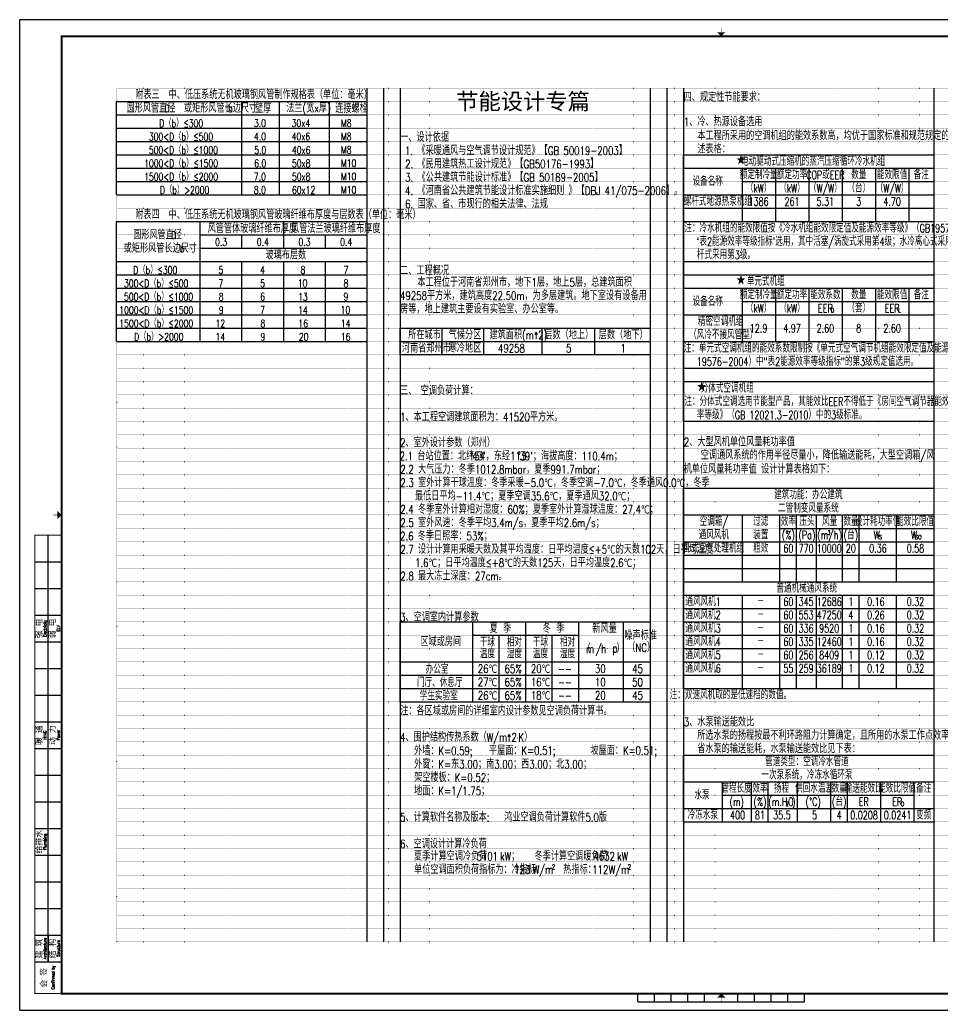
# Model space of a CAD drawing. Extents: x -345393 to -54719, y 203828 to 476815.
# Drawn here: x -177193 to -121893, y 342976 to 402376 of the extents above; entities that cross this region are included whole.
import ezdxf
from ezdxf.enums import TextEntityAlignment as Align

# ---------------------------------------------------------------- set-up
doc = ezdxf.new("R2010")
doc.units = 0
doc.header["$LTSCALE"] = 1000
doc.header["$MEASUREMENT"] = 0
doc.linetypes.add('ACAD_ISO07W100', pattern=[3, 0, -3])
doc.linetypes.add('DASHED', pattern=[0.75, 0.5, -0.25])
doc.layers.get('0').update_dxf_attribs({"color": 252, "linetype": 'CONTINUOUS'})
doc.layers.get('Defpoints').update_dxf_attribs({"color": 252, "linetype": 'CONTINUOUS'})
doc.layers.add('图框', color=252, linetype='CONTINUOUS')
doc.layers.add('暖通-风-说明', color=3, linetype='CONTINUOUS')
doc.styles.add('HT', font='simhei.ttf')
doc.styles.add('HZTXT', font='tj-romans1.shx', dxfattribs={"width": 0.75, "bigfont": 'tj-hztxt1.shx'})
doc.styles.add('K-SM', font='tj-romans1.shx', dxfattribs={"width": 0.75, "bigfont": 'tj-hztxt1.shx'})
doc.styles.add('K-SM1', font='romans.shx', dxfattribs={"width": 0.75, "bigfont": 'tjhztxt.shx'})
doc.styles.add('M-TEXT1', font='tj-romans1.shx', dxfattribs={"width": 0.75, "bigfont": 'tj-hztxt1.shx'})
doc.styles.add('TKZ2_tjkts.shx', font='tjromant.shx', dxfattribs={"bigfont": 'tjkts.shx'})

# ---------------------------------------------------------------- blocks, each defined once
blk = doc.blocks.new('TJAD_TK_A1')
for p, q in [((517.38, 385.45), (517.38, 641.45)), ((509.38, 625.45), (525.38, 625.45)), ((509.38, 609.45), (525.38, 609.45)), ((509.38, 593.45), (525.38, 593.45)), ((509.38, 577.45), (525.38, 577.45)), ((509.38, 561.45), (525.38, 561.45)), ((509.38, 545.45), (525.38, 545.45)), ((509.38, 529.45), (525.38, 529.45)), ((509.38, 513.45), (525.38, 513.45)), ((509.38, 497.45), (525.38, 497.45)), ((509.38, 481.45), (525.38, 481.45)), ((509.38, 465.45), (525.38, 465.45)), ((509.38, 449.45), (525.38, 449.45)), ((509.38, 433.45), (525.38, 433.45)), ((509.38, 417.45), (525.38, 417.45)), ((509.38, 401.45), (525.38, 401.45)), ((517.38, 401.45), (517.38, 385.45)), ((509.38, 385.45), (525.38, 385.45))]:
    blk.add_line(p, q)
at = {"layer": '图框'}
for p, q in [((1341.38, 950.45), (500.38, 950.45)), ((500.38, 356.45), (500.38, 950.45)), ((870.88, 361.45), (870.88, 366.45)), ((880.88, 361.45), (880.88, 366.45)), ((890.88, 361.45), (890.88, 366.45)), ((900.88, 361.45), (900.88, 366.45)), ((910.88, 361.45), (910.88, 366.45)), ((930.88, 361.45), (930.88, 366.45)), ((940.88, 361.45), (940.88, 366.45)), ((950.88, 361.45), (950.88, 366.45)), ((960.88, 361.45), (960.88, 366.45)), ((970.88, 361.45), (970.88, 366.45)), ((500.38, 356.45), (1341.38, 356.45)), ((870.88, 361.45), (970.88, 361.45))]:
    blk.add_line(p, q, dxfattribs=at)
for points, const_width in [([(920.88, 942.95), (920.88, 945.45)], 0.3), ([(522.88, 653.45), (520.38, 653.45)], 0.3), ([(525.38, 366.45), (509.38, 366.45), (509.38, 641.45), (525.38, 641.45)], 0.6), ([(920.88, 363.95), (920.88, 361.45)], 0.3)]:
    blk.add_lwpolyline(points, dxfattribs=dict(at, const_width=const_width))
at = {"layer": '图框', "const_width": 1.2}
blk.add_lwpolyline([(1331.38, 940.45), (525.38, 940.45), (525.38, 366.45), (1331.38, 366.45)], close=True, dxfattribs=at)
at = {"layer": '图框'}
for points in [[(918.38, 942.95), (923.38, 942.95), (920.88, 940.45)], [(522.88, 650.95), (522.88, 655.95), (525.38, 653.45)], [(918.38, 363.95), (923.38, 363.95), (920.88, 366.45)]]:
    blk.add_solid(points, dxfattribs=at)
at = {"style": 'TKZ2_tjkts.shx'}
for s, p in [('强 电', (512.17, 585.45)), ('弱 电', (520.17, 585.45)), ('暖 通', (512.17, 521.45)), ('动 力', (520.17, 521.45)), ('给排水', (512.17, 457.45)), ('建 筑', (512.17, 393.45)), ('结 构', (520.17, 393.45)), ('会 签', (515, 375.95))]:
    blk.add_text(s, height=3.6, rotation=90, dxfattribs=at).set_placement(p, align=Align.MIDDLE_CENTER)
at = {"style": 'TKZ2_tjkts.shx', "width": 0.8}
for s, p in [('Electricity', (515.4, 585.45)), ('ELV', (523.4, 585.45)), ('HVAC', (515.4, 521.45)), ('Power', (523.4, 521.45)), ('Plumbing', (515.4, 457.45)), ('Architecture', (515.4, 393.45)), ('Structure', (523.4, 393.45)), ('Confirmed by', (520.33, 376.06))]:
    blk.add_text(s, height=1.8, rotation=90, dxfattribs=at).set_placement(p, align=Align.MIDDLE_CENTER)

msp = doc.modelspace()

# ---------------------------------------------------------------- linework, layer by layer
at = {"layer": 'Defpoints', "linetype": 'ACAD_ISO07W100', "ltscale": 0.01}
for p, q in [((-171392.68484, 398276.49767), (-105392.68484, 398276.49767)), ((-171392.68484, 398276.49767), (-171392.68484, 347076.49767)), ((-171392.68484, 398276.49767), (-171392.68484, 347076.49767)), ((-171392.68484, 397476.49767), (-105392.68484, 397476.49767)), ((-171392.68484, 396676.49767), (-105392.68484, 396676.49767)), ((-171392.68484, 395876.49767), (-105392.68484, 395876.49767)), ((-171392.68484, 395076.49767), (-105392.68484, 395076.49767)), ((-171392.68484, 394276.49767), (-105392.68484, 394276.49767)), ((-171392.68484, 393476.49767), (-105392.68484, 393476.49767)), ((-171392.68484, 392676.49767), (-105392.68484, 392676.49767)), ((-171392.68484, 391876.49767), (-105392.68484, 391876.49767)), ((-171392.68484, 391076.49767), (-105392.68484, 391076.49767)), ((-171392.68484, 390276.49767), (-105392.68484, 390276.49767)), ((-171392.68484, 389476.49767), (-105392.68484, 389476.49767)), ((-171392.68484, 388676.49767), (-105392.68484, 388676.49767)), ((-171392.68484, 387876.49767), (-105392.68484, 387876.49767)), ((-171392.68484, 387076.49767), (-105392.68484, 387076.49767)), ((-171392.68484, 386276.49767), (-105392.68484, 386276.49767)), ((-171392.68484, 385476.49767), (-105392.68484, 385476.49767)), ((-171392.68484, 384676.49767), (-105392.68484, 384676.49767)), ((-171392.68484, 383876.49767), (-105392.68484, 383876.49767)), ((-171392.68484, 383076.49767), (-105392.68484, 383076.49767)), ((-171392.68484, 382276.49767), (-105392.68484, 382276.49767)), ((-171392.68484, 381476.49767), (-105392.68484, 381476.49767)), ((-171392.68484, 380676.49767), (-105392.68484, 380676.49767)), ((-171392.68484, 379876.49767), (-105392.68484, 379876.49767)), ((-171392.68484, 379076.49767), (-105392.68484, 379076.49767)), ((-171392.68484, 378276.49767), (-105392.68484, 378276.49767)), ((-171392.68484, 377476.49767), (-105392.68484, 377476.49767)), ((-171392.68484, 376676.49767), (-105392.68484, 376676.49767)), ((-171392.68484, 375876.49767), (-105392.68484, 375876.49767)), ((-171392.68484, 375076.49767), (-105392.68484, 375076.49767)), ((-171392.68484, 374276.49767), (-105392.68484, 374276.49767)), ((-171392.68484, 373476.49767), (-105392.68484, 373476.49767)), ((-171392.68484, 372676.49767), (-105392.68484, 372676.49767)), ((-171392.68484, 371876.49767), (-105392.68484, 371876.49767)), ((-171392.68484, 371076.49767), (-105392.68484, 371076.49767)), ((-171392.68484, 370276.49767), (-105392.68484, 370276.49767)), ((-171392.68484, 369476.49767), (-105392.68484, 369476.49767)), ((-171392.68484, 368676.49767), (-105392.68484, 368676.49767)), ((-171392.68484, 367876.49767), (-105392.68484, 367876.49767)), ((-171392.68484, 367076.49767), (-105392.68484, 367076.49767)), ((-171392.68484, 366276.49767), (-105392.68484, 366276.49767)), ((-171392.68484, 365476.49767), (-105392.68484, 365476.49767)), ((-171392.68484, 364676.49767), (-105392.68484, 364676.49767)), ((-171392.68484, 363876.49767), (-105392.68484, 363876.49767)), ((-171392.68484, 363076.49767), (-105392.68484, 363076.49767)), ((-171392.68484, 362276.49767), (-105392.68484, 362276.49767)), ((-171392.68484, 361476.49767), (-105392.68484, 361476.49767)), ((-171392.68484, 360676.49767), (-105392.68484, 360676.49767)), ((-171392.68484, 359876.49767), (-105392.68484, 359876.49767)), ((-171392.68484, 359076.49767), (-105392.68484, 359076.49767)), ((-171392.68484, 358276.49767), (-105392.68484, 358276.49767)), ((-171392.68484, 357476.49767), (-105392.68484, 357476.49767)), ((-171392.68484, 356676.49767), (-105392.68484, 356676.49767)), ((-171392.68484, 355876.49767), (-105392.68484, 355876.49767)), ((-171392.68484, 355076.49767), (-105392.68484, 355076.49767)), ((-171392.68484, 354276.49767), (-105392.68484, 354276.49767)), ((-171392.68484, 353476.49767), (-105392.68484, 353476.49767)), ((-171392.68484, 352676.49767), (-105392.68484, 352676.49767)), ((-171392.68484, 351876.49767), (-105392.68484, 351876.49767)), ((-171392.68484, 351076.49767), (-105392.68484, 351076.49767)), ((-171392.68484, 350276.49767), (-105392.68484, 350276.49767)), ((-171392.68484, 349476.49767), (-105392.68484, 349476.49767)), ((-171392.68484, 348676.49767), (-105392.68484, 348676.49767)), ((-171392.68484, 347876.49767), (-105392.68484, 347876.49767)), ((-171392.68484, 347076.49767), (-105392.68484, 347076.49767))]:
    msp.add_line(p, q, dxfattribs=at)
at = {"layer": 'Defpoints', "ltscale": 0.01}
for p, q in [((-156392.68484, 398276.49767), (-156392.68484, 347076.49767)), ((-156392.68484, 398276.49767), (-156392.68484, 347076.49767)), ((-154392.68484, 398276.49767), (-154392.68484, 347076.49767)), ((-139392.68484, 398276.49767), (-139392.68484, 347076.49767)), ((-137392.68484, 398276.49767), (-137392.68484, 347076.49767)), ((-122392.68484, 398276.49767), (-122392.68484, 347076.49767))]:
    msp.add_line(p, q, dxfattribs=at)
at = {"layer": 'Defpoints', "color": 1, "linetype": 'DASHED', "ltscale": 0.01}
for p, q in [((-155392.68484, 398276.49767), (-155392.68484, 347076.49767)), ((-138392.68484, 398276.49767), (-138392.68484, 347076.49767))]:
    msp.add_line(p, q, dxfattribs=at)
at = {"layer": '暖通-风-说明'}
for p, q in [((-171392.68484, 397476.49767), (-156392.68484, 397476.49767)), ((-171392.68484, 391876.49767), (-171392.68484, 397476.49767)), ((-163892.68484, 397476.49767), (-163892.68484, 391876.49767)), ((-161642.68484, 397476.49767), (-161642.68484, 391876.49767)), ((-158642.68484, 397476.49767), (-158642.68484, 391876.49767)), ((-156392.68484, 397476.49767), (-156392.68484, 391876.49767)), ((-171392.68484, 396676.49767), (-156392.68484, 396676.49767)), ((-171392.68484, 395876.49767), (-156392.68484, 395876.49767)), ((-171392.68484, 395076.49767), (-156392.68484, 395076.49767)), ((-171392.68484, 394276.49767), (-156392.68484, 394276.49767)), ((-137392.68484, 394276.49767), (-122392.68484, 394276.49767)), ((-171392.68484, 393476.49767), (-156392.68484, 393476.49767)), ((-137392.68484, 393476.49767), (-122392.68484, 393476.49767)), ((-133892.68484, 393476.49767), (-133892.68484, 390276.49767)), ((-131892.68484, 393476.49767), (-131892.68484, 390276.49767)), ((-129892.68484, 393476.49767), (-129892.68484, 390276.49767)), ((-127892.68484, 393476.49767), (-127892.68484, 390276.49767)), ((-125892.68484, 393476.49767), (-125892.68484, 390276.49767)), ((-123892.68484, 393476.49767), (-123892.68484, 390276.49767)), ((-171392.68484, 392676.49767), (-156392.68484, 392676.49767)), ((-133892.68484, 392676.49767), (-122392.68484, 392676.49767)), ((-171392.68484, 391876.49767), (-156392.68484, 391876.49767)), ((-137392.68484, 391876.49767), (-122392.68484, 391876.49767)), ((-137392.68484, 391076.49767), (-122392.68484, 391076.49767)), ((-137392.68484, 391076.49767), (-122392.68484, 391076.49767)), ((-137392.68484, 391076.49767), (-122392.68484, 391076.49767)), ((-137392.68484, 391076.49767), (-122392.68484, 391076.49767)), ((-171392.68484, 390276.49767), (-156392.68484, 390276.49767)), ((-171392.68484, 383076.49767), (-171392.68484, 390276.49767)), ((-166392.68484, 390276.49767), (-166392.68484, 383076.49767)), ((-161392.68484, 390276.49767), (-161392.68484, 388676.49767)), ((-156392.68484, 390276.49767), (-156392.68484, 383076.49767)), ((-137392.68484, 390276.49767), (-122392.68484, 390276.49767)), ((-137392.68484, 390276.49767), (-122392.68484, 390276.49767)), ((-137392.68484, 390276.49767), (-122392.68484, 390276.49767)), ((-137392.68484, 390276.49767), (-122392.68484, 390276.49767)), ((-137392.68484, 390276.49767), (-122392.68484, 390276.49767)), ((-137392.68484, 390276.49767), (-122392.68484, 390276.49767)), ((-137392.68484, 390276.49767), (-122392.68484, 390276.49767)), ((-137392.68484, 390276.49767), (-122392.68484, 390276.49767)), ((-166392.68484, 389476.49767), (-156392.68484, 389476.49767)), ((-163892.68484, 389476.49767), (-163892.68484, 388676.49767)), ((-158892.68484, 389476.49767), (-158892.68484, 388676.49767)), ((-166392.68484, 388676.49767), (-156392.68484, 388676.49767)), ((-171392.68484, 387876.49767), (-156392.68484, 387876.49767)), ((-163892.68484, 387876.49767), (-163892.68484, 383076.49767)), ((-161392.68484, 387876.49767), (-161392.68484, 383076.49767)), ((-158892.68484, 387876.49767), (-158892.68484, 383076.49767)), ((-137392.68484, 387876.49767), (-122392.68484, 387876.49767)), ((-171392.68484, 387076.49767), (-156392.68484, 387076.49767)), ((-137392.68484, 387076.49767), (-122392.68484, 387076.49767)), ((-137392.68484, 387076.49767), (-122392.68484, 387076.49767)), ((-171392.68484, 386276.49767), (-156392.68484, 386276.49767)), ((-137392.68484, 386276.49767), (-122392.68484, 386276.49767)), ((-133892.68484, 386276.49767), (-133892.68484, 383076.49767)), ((-131892.68484, 386276.49767), (-131892.68484, 383076.49767)), ((-129892.68484, 386276.49767), (-129892.68484, 383076.49767)), ((-127892.68484, 386276.49767), (-127892.68484, 383076.49767)), ((-125892.68484, 386276.49767), (-125892.68484, 383076.49767)), ((-123892.68484, 386276.49767), (-123892.68484, 383076.49767)), ((-171392.68484, 385476.49767), (-156392.68484, 385476.49767)), ((-154392.68484, 385476.49767), (-154392.68484, 384676.49767)), ((-133892.68484, 385476.49767), (-122392.68484, 385476.49767)), ((-171392.68484, 384676.49767), (-156392.68484, 384676.49767)), ((-137392.68484, 384676.49767), (-122392.68484, 384676.49767)), ((-171392.68484, 383876.49767), (-156392.68484, 383876.49767)), ((-154392.68484, 383876.49767), (-154392.68484, 383076.49767)), ((-151892.68484, 383876.49767), (-151892.68484, 383076.49767)), ((-149392.68484, 383876.49767), (-149392.68484, 383076.49767)), ((-145892.68484, 383876.49767), (-145892.68484, 383076.49767)), ((-142742.68484, 383876.49767), (-142742.68484, 383076.49767)), ((-171392.68484, 383076.49767), (-156392.68484, 383076.49767)), ((-154392.68484, 383076.49767), (-139392.68484, 383076.49767)), ((-151892.68484, 383076.49767), (-151892.68484, 382276.49767)), ((-149392.68484, 383076.49767), (-149392.68484, 382276.49767)), ((-145892.68484, 383076.49767), (-145892.68484, 382276.49767)), ((-142742.68484, 383076.49767), (-142742.68484, 382276.49767)), ((-137392.68484, 383076.49767), (-122392.68484, 383076.49767)), ((-137392.68484, 383076.49767), (-122392.68484, 383076.49767)), ((-137392.68484, 383076.49767), (-122392.68484, 383076.49767)), ((-137392.68484, 383076.49767), (-122392.68484, 383076.49767)), ((-137392.68484, 381476.49767), (-122392.68484, 381476.49767)), ((-137392.68484, 381476.49767), (-122392.68484, 381476.49767)), ((-137392.68484, 381476.49767), (-122392.68484, 381476.49767)), ((-137392.68484, 381476.49767), (-122392.68484, 381476.49767)), ((-137392.68484, 380676.49767), (-122392.68484, 380676.49767)), ((-137392.68484, 380676.49767), (-122392.68484, 380676.49767)), ((-137392.68484, 380676.49767), (-122392.68484, 380676.49767)), ((-137392.68484, 380676.49767), (-122392.68484, 380676.49767)), ((-137392.68484, 374276.49767), (-122392.68484, 374276.49767)), ((-137392.68484, 372676.49767), (-122392.68484, 372676.49767)), ((-137392.68484, 372676.49767), (-122392.68484, 372676.49767)), ((-133892.68484, 372676.49767), (-133892.68484, 368676.49767)), ((-131642.68484, 372676.49767), (-131642.68484, 368676.49767)), ((-130642.68484, 372676.49767), (-130642.68484, 368676.49767)), ((-129442.68484, 372676.49767), (-129442.68484, 368676.49767)), ((-127892.68484, 372676.49767), (-127892.68484, 368676.49767)), ((-127892.68484, 372676.49767), (-127892.68484, 368676.49767)), ((-126892.68484, 372676.49767), (-126892.68484, 368676.49767)), ((-124642.68484, 372676.49767), (-124642.68484, 368676.49767)), ((-131642.68484, 371876.49767), (-122392.68484, 371876.49767)), ((-137392.68484, 371076.49767), (-122392.68484, 371076.49767)), ((-137392.68484, 370276.49767), (-122392.68484, 370276.49767)), ((-137392.68484, 369476.49767), (-122392.68484, 369476.49767)), ((-137392.68484, 368676.49767), (-122392.68484, 368676.49767)), ((-137392.68484, 367876.49767), (-122392.68484, 367876.49767)), ((-133892.68484, 367876.49767), (-133892.68484, 362276.49767)), ((-131642.68484, 367876.49767), (-131642.68484, 362276.49767)), ((-130642.68484, 367876.49767), (-130642.68484, 362276.49767)), ((-129442.68484, 367876.49767), (-129442.68484, 362276.49767)), ((-127892.68484, 367876.49767), (-127892.68484, 362276.49767)), ((-127892.68484, 367876.49767), (-127892.68484, 362276.49767)), ((-126892.68484, 367876.49767), (-126892.68484, 362276.49767)), ((-124642.68484, 367876.49767), (-124642.68484, 362276.49767)), ((-137392.68484, 367076.49767), (-122392.68484, 367076.49767)), ((-154392.68484, 366276.49767), (-139392.68484, 366276.49767)), ((-154392.68484, 361476.49767), (-154392.68484, 366276.49767)), ((-150039.42149, 361476.49767), (-150039.42149, 366276.49767)), ((-146856.37984, 361476.49767), (-146856.37984, 366276.49767)), ((-143673.3382, 361476.49767), (-143673.3382, 366276.49767)), ((-140999.05531, 361476.49767), (-140999.05531, 366276.49767)), ((-139392.68484, 366276.49767), (-139392.68484, 361476.49767)), ((-137392.68484, 366276.49767), (-122392.68484, 366276.49767)), ((-150039.42149, 365476.49767), (-146856.37984, 365476.49767)), ((-148462.63336, 361476.49767), (-148462.63336, 365476.49767)), ((-146856.37984, 365476.49767), (-143673.3382, 365476.49767)), ((-145279.59171, 361476.49767), (-145279.59171, 365476.49767)), ((-137392.68484, 365476.49767), (-122392.68484, 365476.49767)), ((-137392.68484, 364676.49767), (-122392.68484, 364676.49767)), ((-154392.68484, 363876.49767), (-139392.68484, 363876.49767)), ((-137392.68484, 363876.49767), (-122392.68484, 363876.49767)), ((-154392.68484, 363076.49767), (-139392.68484, 363076.49767)), ((-137392.68484, 363076.49767), (-122392.68484, 363076.49767)), ((-154392.68484, 362276.49767), (-139392.68484, 362276.49767)), ((-137392.68484, 362276.49767), (-122392.68484, 362276.49767)), ((-154392.68484, 361476.49767), (-139392.68484, 361476.49767)), ((-137392.68484, 356676.49767), (-122392.68484, 356676.49767)), ((-137392.68484, 356676.49767), (-122392.68484, 356676.49767)), ((-135092.68484, 356676.49767), (-135092.68484, 354276.49767)), ((-133342.68484, 356676.49767), (-133342.68484, 354276.49767)), ((-132342.68484, 356676.49767), (-132342.68484, 354276.49767)), ((-130592.68484, 356676.49767), (-130592.68484, 354276.49767)), ((-128592.68484, 356676.49767), (-128592.68484, 354276.49767)), ((-127592.68484, 356676.49767), (-127592.68484, 354276.49767)), ((-125592.68484, 356676.49767), (-125592.68484, 354276.49767)), ((-123592.68484, 356676.49767), (-123592.68484, 354276.49767)), ((-135092.68484, 355876.49767), (-123592.68484, 355876.49767)), ((-137392.68484, 355076.49767), (-122392.68484, 355076.49767)), ((-137392.68484, 354276.49767), (-122392.68484, 354276.49767))]:
    msp.add_line(p, q, dxfattribs=at)
for points in [[(-137392.68484, 394276.49767), (-122392.68484, 394276.49767), (-122392.68484, 378276.49767), (-137392.68484, 378276.49767)], [(-154392.68484, 383876.49767), (-139392.68484, 383876.49767), (-139392.68484, 382276.49767), (-154392.68484, 382276.49767)]]:
    msp.add_lwpolyline(points, close=True, dxfattribs=at)
for points in [[(-137392.68484, 362276.49767), (-137392.68484, 374276.49767), (-122392.68484, 374276.49767), (-122392.68484, 362276.49767)], [(-137392.68484, 362276.49767), (-137392.68484, 372676.49767), (-122392.68484, 372676.49767), (-122392.68484, 362276.49767)], [(-137392.68484, 354276.49767), (-137392.68484, 358276.49767), (-122392.68484, 358276.49767), (-122392.68484, 354276.49767)], [(-137392.68484, 354276.49767), (-137392.68484, 358276.49767), (-122392.68484, 358276.49767), (-122392.68484, 354276.49767)], [(-137392.68484, 354276.49767), (-137392.68484, 356676.49767), (-122392.68484, 356676.49767), (-122392.68484, 354276.49767)]]:
    msp.add_lwpolyline(points, dxfattribs=at)

# ---------------------------------------------------------------- block references
at = {"layer": '图框', "xscale": 100, "yscale": 100, "zscale": 100}
msp.add_blockref('TJAD_TK_A1', (-227230.60052, 307331.57687), dxfattribs=at)

# ---------------------------------------------------------------- texts
at = {"layer": '暖通-风-说明', "width": 0.75}
for s, height, style, p in [('    附表三', 500, 'HZTXT', (-171392.68484, 397626.49767)), ('    中、低压系统无机玻璃钢风管制作规格表（单位：毫米）', 500, 'HZTXT', (-169392.68484, 397626.49767)), ('一、设计依据', 501.388889, 'HZTXT', (-154392.68484, 395076.49767)), ('1. 《采暖通风与空气调节设计规范》【GB 50019-2003】', 501.3888889, 'HZTXT', (-154098.88311, 394276.49767)), ('2. 《民用建筑热工设计规范》【GB50176-1993】', 501.3888889, 'HZTXT', (-154090.6646, 393476.49767)), ('3. 《公共建筑节能设计标准》【GB 50189-2005】', 501.3888889, 'HZTXT', (-154090.6646, 392676.49767)), ('4. 《河南省公共建筑节能设计标准实施细则 》【DBJ 41/075-2006】。', 501.3888889, 'HZTXT', (-154090.6646, 391876.49767)), ('6. 国家、省、市现行的相关法律、法规', 501.3888889, 'HZTXT', (-154090.6646, 391076.49767)), ('    附表四', 500, 'HZTXT', (-171392.68484, 390426.49767)), ('    中、低压系统无机玻璃钢风管玻璃纤维布厚度与层数表（单位：毫米）', 500, 'HZTXT', (-169392.68484, 390426.49767)), ('二、工程概况', 501.388889, 'HZTXT', (-154392.68484, 387076.49767)), ('所在城市', 501.388889, 'K-SM', (-153906.69547, 383221.62498)), ('气候分区', 501.388889, 'K-SM', (-151482.83057, 383224.41048)), ('建筑面积(m^ 2)', 501.388889, 'K-SM', (-149033.29565, 383221.62498)), ('河南省郑州市', 501.388889, 'K-SM', (-154289.03078, 382421.62498)), ('寒冷地区', 501.388889, 'K-SM', (-151481.99493, 382424.41048)), ('三、 空调负荷计算：', 501.388889, 'HZTXT', (-154392.68484, 379876.49767)), ('2.1 台站位置：北纬34', 500, 'M-TEXT1', (-154421.531, 375958.7487)), ('°', 500, 'M-TEXT1', (-150181.14638, 375958.7487)), ("43'，东经113", 500, 'M-TEXT1', (-150065.76177, 375958.7487)), ('°', 500, 'M-TEXT1', (-147354.2233, 375958.7487)), ("39'；海拔高度：110.4m；", 500, 'M-TEXT1', (-147238.83869, 375958.7487)), ('2.2 大气压力：冬季1012.8mbar，夏季991.7mbar；', 500, 'M-TEXT1', (-154378.26177, 375158.7487)), ('2.3 室外计算干球温度：冬季采暖-5.0℃，冬季空调-7.0℃，冬季通风0.0℃，冬季', 500, 'M-TEXT1', (-154378.26177, 374358.7487)), ('   最低日平均-11.4℃；夏季空调35.6℃，夏季通风32.0℃；', 500, 'M-TEXT1', (-154334.99253, 373558.7487)), ('2.4 冬季室外计算相对湿度：60%；夏季室外计算湿球温度：27.4℃；', 500, 'M-TEXT1', (-154378.26177, 372758.7487)), ('2.5 室外风速：冬季平均3.4m/s，夏季平均2.6m/s；', 500, 'M-TEXT1', (-154378.26177, 371958.7487)), ('2.6 冬季日照率：53%；', 500, 'M-TEXT1', (-154392.68484, 371158.7487)), ('2.7 设计计算用采暖天数及其平均温度：日平均温度≤+5℃的天数102天，日平均温度', 500, 'M-TEXT1', (-154378.26177, 370358.7487)), ('   1.6℃；日平均温度≤+8℃的天数125天，日平均温度2.6℃；', 500, 'M-TEXT1', (-154334.99253, 369558.7487)), ('2.8 最大冻土深度：27cm。', 500, 'M-TEXT1', (-154378.26177, 368758.7487)), ('   夏季计算空调冷负荷 ', 500, 'M-TEXT1', (-154392.68484, 351958.7487)), (' kW；   冬季计算空调暖负荷 ', 500, 'M-TEXT1', (-148652.30023, 351958.7487)), (' kW', 500, 'M-TEXT1', (-141642.68484, 351958.7487)), ('   单位空调面积负荷指标为：冷指标： ', 500, 'M-TEXT1', (-154392.68484, 351158.7487)), (' W/m', 500, 'M-TEXT1', (-146690.76177, 351158.7487)), ('²', 500, 'M-TEXT1', (-145291.7233, 351158.7487)), ('  热指标： ', 500, 'M-TEXT1', (-145124.12554, 351158.7487)), (' W/m', 500, 'M-TEXT1', (-142138.54862, 351158.7487)), ('²', 500, 'M-TEXT1', (-140739.51015, 351158.7487))]:
    msp.add_text(s, height=height, dxfattribs=dict(at, style=style)).set_placement(p)
at = {"layer": '暖通-风-说明', "style": 'HT'}
msp.add_text('节能设计专篇', height=980, dxfattribs=at).set_placement((-151029.08912, 396995.3934))
at = {"layer": '暖通-风-说明', "linetype": 'Continuous'}
for s, height, style, width, p in [('四、规定性节能要求：', 500, 'K-SM1', 0.75, (-137392.68484, 397476.49767)), ('法兰(宽x厚)', 500, 'HZTXT', 0.75, (-161220.2858, 396829.4677)), ('圆形风管直径  或矩形风管长边尺寸 ', 500, 'HZTXT', 0.75, (-170792.27837, 396816.99874)), ('D', 450, 'HZTXT', 0.75, (-168511.44851, 396830.9282)), ('b', 450, 'HZTXT', 0.75, (-164705.4751, 396830.9282)), ('壁厚', 500, 'HZTXT', 0.75, (-163088.4197, 396799.49233)), ('连接螺栓', 500, 'HZTXT', 0.75, (-158281.03899, 396799.49233)), ('D（b）≤300', 450, 'HZTXT', 0.75, (-168837.41744, 395941.38631)), ('3.0', 450, 'HZTXT', 0.75, (-163156.00184, 395949.55763)), ('30x4', 450, 'HZTXT', 0.75, (-160895.89341, 395949.55763)), ('M8', 450, 'HZTXT', 0.75, (-157939.98867, 395949.55763)), ('1、冷、热源设备选用', 500, 'K-SM1', 0.75, (-137381.24986, 396002.56213, -1800)), ('300<D（b）≤500', 450, 'HZTXT', 0.75, (-169459.00426, 395141.38631)), ('本工程所采用的空调机组的能效系数高，均优于国家标准和规范规定的数值，具体见下', 500, 'K-SM1', 0.75, (-136573.63602, 395166.94211)), ('4.0', 450, 'HZTXT', 0.75, (-163156.00184, 395149.55763)), ('40x6', 450, 'HZTXT', 0.75, (-160895.89341, 395149.55763)), ('M8', 450, 'HZTXT', 0.75, (-157939.98867, 395149.55763)), ('500<D（b）≤1000', 450, 'HZTXT', 0.75, (-169459.00426, 394341.38631)), ('5.0', 450, 'HZTXT', 0.75, (-163138.81356, 394340.94269)), ('40x6', 450, 'HZTXT', 0.75, (-160878.70513, 394340.94269)), ('M8', 450, 'HZTXT', 0.75, (-157939.98867, 394349.55763)), ('述表格：', 500, 'K-SM1', 0.75, (-136573.63602, 394366.94211)), ('1000<D（b）≤1500', 450, 'HZTXT', 0.75, (-169742.54924, 393541.38631)), ('6.0', 450, 'HZTXT', 0.75, (-163138.81356, 393540.94269)), ('50x8', 450, 'HZTXT', 0.75, (-160878.70513, 393540.94269)), ('M10', 450, 'HZTXT', 0.75, (-157939.98867, 393549.55763)), ('1500<D（b）≤2000', 450, 'HZTXT', 0.75, (-169742.54924, 392741.38631)), ('7.0', 450, 'HZTXT', 0.75, (-163163.4674, 392740.94269)), ('50x8', 450, 'HZTXT', 0.75, (-160878.70513, 392740.94269)), ('M10', 450, 'HZTXT', 0.75, (-157939.98867, 392749.55763)), ('D（b）>2000', 450, 'HZTXT', 0.75, (-168790.25485, 391941.38631)), ('8.0', 450, 'HZTXT', 0.75, (-163163.4674, 391940.94269)), ('60x12', 450, 'HZTXT', 0.75, (-160878.70513, 391940.94269)), ('M10', 450, 'HZTXT', 0.75, (-157939.98867, 391949.55763)), ('圆形风管直径  ', 500, 'HZTXT', 0.75, (-170395.91188, 389216.99874)), ('D', 450, 'HZTXT', 0.75, (-168115.08202, 389230.9282)), ('风管管体玻璃纤维布厚度', 500, 'HZTXT', 0.75, (-165932.1903, 389599.49233)), ('风管法兰玻璃纤维布厚度', 500, 'HZTXT', 0.75, (-160932.1903, 389599.49233)), ('0.3', 450, 'HZTXT', 0.75, (-165485.54454, 388825.52232)), ('0.4', 450, 'HZTXT', 0.75, (-162985.54454, 388825.52232)), ('0.3', 450, 'HZTXT', 0.75, (-160485.54454, 388825.52232)), ('0.4', 450, 'HZTXT', 0.75, (-157985.54454, 388825.52232)), ('或矩形风管长边尺寸 ', 500, 'HZTXT', 0.75, (-170963.58432, 388416.99874)), ('b', 450, 'HZTXT', 0.75, (-167597.8548, 388430.9282)), ('玻璃布层数', 500, 'HZTXT', 0.75, (-162459.79707, 388011.00689)), ('D（b）≤300', 450, 'HZTXT', 0.75, (-170389.91879, 387141.38631)), ('5', 450, 'HZTXT', 0.75, (-165282.00076, 387149.55763)), ('4', 450, 'HZTXT', 0.75, (-162782.00076, 387149.55763)), ('8', 450, 'HZTXT', 0.75, (-160363.76733, 387149.55763)), ('7', 450, 'HZTXT', 0.75, (-157782.00076, 387149.55763)), ('300<D（b）≤500', 450, 'HZTXT', 0.75, (-170946.71811, 386341.38631)), ('7', 450, 'HZTXT', 0.75, (-165282.00076, 386349.55763)), ('5', 450, 'HZTXT', 0.75, (-162782.00076, 386349.55763)), ('10', 450, 'HZTXT', 0.75, (-160527.30154, 386349.55763)), ('8', 450, 'HZTXT', 0.75, (-157782.00076, 386349.55763)), ('500<D（b）≤1000', 450, 'HZTXT', 0.75, (-170946.71811, 385541.38631)), ('8', 450, 'HZTXT', 0.75, (-165264.81247, 385540.94269)), ('6', 450, 'HZTXT', 0.75, (-162782.00076, 385549.55763)), ('13', 450, 'HZTXT', 0.75, (-160510.11326, 385540.94269)), ('9', 450, 'HZTXT', 0.75, (-157782.00076, 385549.55763)), ('1000<D（b）≤1500', 450, 'HZTXT', 0.75, (-171230.2631, 384741.38631)), ('9', 450, 'HZTXT', 0.75, (-165264.81247, 384740.94269)), ('7', 450, 'HZTXT', 0.75, (-162782.00076, 384749.55763)), ('14', 450, 'HZTXT', 0.75, (-160510.11326, 384740.94269)), ('10', 450, 'HZTXT', 0.75, (-157961.88793, 384749.55763)), ('1500<D（b）≤2000', 450, 'HZTXT', 0.75, (-171230.2631, 383941.38631)), ('12', 450, 'HZTXT', 0.75, (-165461.81861, 383940.94269)), ('8', 450, 'HZTXT', 0.75, (-162764.81247, 383940.94269)), ('16', 450, 'HZTXT', 0.75, (-160494.52524, 383940.94269)), ('14', 450, 'HZTXT', 0.75, (-157944.69964, 383940.94269)), ('D（b）>2000', 450, 'HZTXT', 0.75, (-170342.7562, 383141.38631)), ('14', 450, 'HZTXT', 0.75, (-165461.81861, 383140.94269)), ('9', 450, 'HZTXT', 0.75, (-162764.81247, 383140.94269)), ('20', 450, 'HZTXT', 0.75, (-160461.81861, 383140.94269)), ('16', 450, 'HZTXT', 0.75, (-157944.69964, 383140.94269)), ('1、本工程空调建筑面积为：41520平方米。', 500, 'K-SM1', 0.75, (-154392.68484, 378298.09891)), ('2、室外设计参数（郑州）', 500, 'K-SM1', 0.75, (-154392.68484, 376758.7487)), ('2、大型风机单位风量耗功率值', 500, 'K-SM1', 0.75, (-137381.24986, 376802.56213, -1800)), ('3、空调室内计算参数', 500, 'K-SM1', 0.75, (-154392.68484, 366298.09891)), ('夏', 500, 'M-TEXT1', 0.75, (-149028.16025, 365617.08887)), ('季', 500, 'M-TEXT1', 0.75, (-148216.68609, 365617.08887)), ('冬', 500, 'M-TEXT1', 0.75, (-145845.1186, 365617.08887)), ('季', 500, 'M-TEXT1', 0.75, (-145033.64445, 365617.08887)), ('新风量', 500, 'M-TEXT1', 0.75, (-142866.90866, 365607.45241)), ('区域或房间', 500, 'M-TEXT1', 0.75, (-153176.26892, 364818.97304)), ('干球', 500, 'M-TEXT1', 0.7, (-149614.81725, 364794.95341)), ('相对', 500, 'M-TEXT1', 0.7, (-147993.29955, 364792.10278)), ('干球', 500, 'M-TEXT1', 0.7, (-146431.77561, 364794.95341)), ('相对', 500, 'M-TEXT1', 0.7, (-144810.25791, 364792.10278)), ('噪声标准', 500, 'M-TEXT1', 0.75, (-140943.68925, 365195.43949)), ('（', 500, 'M-TEXT1', 0.75, (-143461.49272, 364390.7892)), ('m%%173', 500, 'M-TEXT1', 0.75, (-143242.28565, 364390.7892)), ('/', 500, 'M-TEXT1', 0.75, (-142667.08395, 364390.7892)), ('h', 500, 'M-TEXT1', 0.75, (-142334.3022, 364390.7892)), ('p', 500, 'M-TEXT1', 0.75, (-141659.5277, 364433.52404)), ('）', 500, 'M-TEXT1', 0.75, (-141420.10239, 364410.7892)), ('（NC）', 500, 'M-TEXT1', 0.75, (-140775.12247, 364470.48158)), ('温度', 500, 'M-TEXT1', 0.7, (-149614.81725, 364096.95341)), ('湿度', 500, 'M-TEXT1', 0.7, (-147993.29955, 364094.10278)), ('温度', 500, 'M-TEXT1', 0.7, (-146431.77561, 364096.95341)), ('湿度', 500, 'M-TEXT1', 0.7, (-144810.25791, 364094.10278)), ('·', 500, 'M-TEXT1', 0.75, (-142016.36133, 364470.8058)), ('办公室', 500, 'M-TEXT1', 0.7, (-152857.88491, 363166.22527)), ('26℃', 500, 'M-TEXT1', 0.75, (-149734.4097, 363206.62261)), ('65%', 500, 'M-TEXT1', 0.75, (-148130.15949, 363197.31769)), ('20℃', 500, 'M-TEXT1', 0.75, (-146551.36806, 363206.62261)), ('30', 500, 'M-TEXT1', 0.75, (-142710.7528, 363203.67732)), ('45', 500, 'M-TEXT1', 0.75, (-140478.37935, 363200.13707)), ('--', 500, 'M-TEXT1', 0.75, (-144929.40106, 363197.31769)), ('门厅、休息厅', 500, 'M-TEXT1', 0.7, (-153380.72926, 362366.22527)), ('27℃', 500, 'M-TEXT1', 0.75, (-149734.4097, 362406.62261)), ('65%', 500, 'M-TEXT1', 0.75, (-148130.15949, 362397.31769)), ('16℃', 500, 'M-TEXT1', 0.75, (-146551.36806, 362406.62261)), ('--', 500, 'M-TEXT1', 0.75, (-144929.40106, 362397.31769)), ('10', 500, 'M-TEXT1', 0.75, (-142710.7528, 362403.67732)), ('50', 500, 'M-TEXT1', 0.75, (-140478.37935, 362400.13707)), ('学生实验室', 500, 'M-TEXT1', 0.7, (-153215.09042, 361566.22527)), ('26℃', 500, 'M-TEXT1', 0.75, (-149734.4097, 361606.62261)), ('65%', 500, 'M-TEXT1', 0.75, (-148130.15949, 361597.31769)), ('18℃', 500, 'M-TEXT1', 0.75, (-146551.36806, 361606.62261)), ('--', 500, 'M-TEXT1', 0.75, (-144929.40106, 361597.31769)), ('20', 500, 'M-TEXT1', 0.75, (-142710.7528, 361603.67732)), ('45', 500, 'M-TEXT1', 0.75, (-140478.37935, 361600.13707)), ('注：各区域或房间的详细室内设计参数见空调负荷计算书。', 500, 'HZTXT', 0.75, (-154385.23845, 360676.49767)), ('3、水泵输送能效比', 500, 'K-SM1', 0.75, (-137381.24986, 360002.56213, -1800)), ('4、围护结构传热系数（W/m^ 2·K）', 500, 'K-SM1', 0.75, (-154392.68484, 359098.09891)), ('所选水泵的扬程按最不利环路阻力计算确定，且所用的水泵工作点效率较高，有利于节', 500, 'K-SM1', 0.75, (-136577.98603, 359202.56213, -1800)), ('   外墙：K=0.59; ', 500, 'K-SM1', 0.75, (-154392.68484, 358276.49767)), ('   平屋面：K=0.51;', 500, 'K-SM1', 0.75, (-149903.83933, 358298.09891)), ('   坡屋面：K=0.51;', 500, 'K-SM1', 0.75, (-143819.18889, 358298.09891)), ('省水泵的输送能耗，水泵输送能效比见下表：', 500, 'K-SM1', 0.75, (-136577.98603, 358402.56213, -1800)), ('   外窗：K=东3.00；南3.00；西3.00；北3.00；', 500, 'K-SM1', 0.75, (-154391.27099, 357476.49767)), ('   架空楼板：K=0.52；', 500, 'K-SM1', 0.75, (-154391.27099, 356676.49767)), ('   地面：K=1/1.75；', 500, 'K-SM1', 0.75, (-154391.27099, 355876.49767)), ('5、计算软件名称及版本:   鸿业空调负荷计算软件5.0版', 500, 'K-SM1', 0.75, (-154392.68484, 354298.09891)), ('6、空调设计计算冷负荷', 500, 'K-SM1', 0.75, (-154392.68484, 352698.09891))]:
    msp.add_text(s, height=height, dxfattribs=dict(at, style=style, width=width)).set_placement(p)
at = {"layer": '暖通-风-说明', "style": 'K-SM'}
for p in [(-133957.02802, 393938.91526), (-133957.02802, 386738.91526), (-136315.05282, 380338.91526)]:
    msp.add_text('★', height=500, dxfattribs=at).set_placement(p, align=Align.MIDDLE_CENTER)
for s, height, width, p in [('电动驱动式压缩机的蒸汽压缩循环冷水机组', 500, 0.7, (-129627.11947, 393876.49767)), ('额定制冷量', 500, 0.7, (-132896.08503, 393076.49767)), ('额定功率', 500, 0.7, (-130896.08503, 393076.49767)), ('COP或EER', 500, 0.7, (-128896.08503, 393076.49767)), ('数量', 500, 0.7, (-126896.08503, 393076.49767)), ('能效限值', 500, 0.7, (-124896.08503, 393076.49767)), ('备注', 500, 0.7, (-123146.08503, 393076.49767)), ('设备名称', 500, 0.7, (-135949.14107, 392676.49767)), ('（kW）', 500, 0.7, (-132896.08503, 392276.49767)), ('（kW）', 500, 0.7, (-130896.08503, 392276.49767)), ('（W/W）', 500, 0.7, (-128896.08503, 392276.49767)), ('（台）', 500, 0.7, (-126896.08503, 392276.49767)), ('（W/W）', 500, 0.7, (-124896.08503, 392276.49767)), ('1386', 500, 0.7, (-132896.08503, 391476.49767)), ('261', 500, 0.7, (-130896.08503, 391476.49767)), ('5.31', 500, 0.7, (-128896.08503, 391476.49767)), ('3', 500, 0.7, (-126896.08503, 391476.49767)), ('4.70', 500, 0.7, (-124896.08503, 391476.49767)), ('额定制冷量', 500, 0.7, (-132896.08503, 385876.49767)), ('额定功率', 500, 0.7, (-130896.08503, 385876.49767)), ('能效系数', 500, 0.7, (-128896.08503, 385876.49767)), ('数量', 500, 0.7, (-126896.08503, 385876.49767)), ('能效限值', 500, 0.7, (-124896.08503, 385876.49767)), ('备注', 500, 0.7, (-123146.08503, 385876.49767)), ('设备名称', 500, 0.7, (-135949.14107, 385476.49767)), ('（kW）', 500, 0.7, (-132896.08503, 385076.49767)), ('（kW）', 500, 0.7, (-130896.08503, 385076.49767)), ('EER', 500, 0.7, (-128896.08503, 385076.49767)), ('D', 250, 0.7, (-128459.26841, 384950.84498, 1800)), ('（套）', 500, 0.7, (-126896.08503, 385076.49767)), ('EER', 500, 0.7, (-124896.08503, 385076.49767)), ('L', 250, 0.7, (-124459.26841, 384950.84498, 1800)), ('12.9', 500, 0.7, (-132896.08503, 383876.49767)), ('4.97', 500, 0.7, (-130896.08503, 383876.49767)), ('2.60', 500, 0.7, (-128896.08503, 383876.49767)), ('8', 500, 0.7, (-126896.08503, 383876.49767)), ('2.60', 500, 0.7, (-124896.08503, 383876.49767)), ('分体式空调机组', 500, 0.7, (-134780.09536, 380276.49767)), ('建筑功能：办公建筑', 500, 0.7, (-129916.48839, 373876.49767)), ('二管制变风量系统', 500, 0.7, (-129916.48839, 373076.49767)), ('空调箱/', 500, 0.7, (-135585.09659, 372276.49767)), ('过滤', 500, 0.7, (-132771.08503, 372276.49767)), ('效率', 500, 0.7, (-131115.83367, 372276.49767)), ('压头', 500, 0.7, (-130001.49362, 372276.49767)), ('风量', 500, 0.7, (-128640.19325, 372276.49767)), ('数量', 500, 0.7, (-127365.83367, 372276.49767)), ('设计耗功率值', 500, 0.7, (-125771.08503, 372276.49767)), ('能效比限值', 500, 0.7, (-123521.08503, 372276.49767)), ('通风风机', 500, 0.7, (-135585.09659, 371476.49767)), ('装置', 500, 0.7, (-132771.08503, 371476.49767)), ('(%)', 500, 0.7, (-131114.46273, 371476.49767)), ('(Pa)', 500, 0.7, (-130001.49362, 371476.49767)), ('(m/h)', 500, 0.7, (-128640.19325, 371476.49767)), ('3', 250, 0.7, (-128684.29375, 371612.18506, 1800)), ('(台)', 500, 0.7, (-127365.83367, 371476.49767)), ('W', 500, 0.7, (-125815.10077, 371476.49767)), ('S', 250, 0.7, (-125588.4249, 371348.17098, 1800)), ('W', 500, 0.7, (-123582.48696, 371476.49767, 0)), ('SO', 250, 0.7, (-123324.73186, 371348.17098, 1800)), ('卧式空气处理机组', 500, 0.7, (-135585.09659, 370676.49767)), ('粗效', 500, 0.7, (-132771.08503, 370676.49767)), ('60', 500, 0.7, (-131116.49178, 370676.49767)), ('770', 500, 0.7, (-130051.08503, 370676.49767)), ('10000', 500, 0.7, (-128666.91991, 370676.49767)), ('20', 500, 0.7, (-127366.49178, 370676.49767)), ('0.36', 500, 0.7, (-125744.17323, 370676.49767)), ('0.58', 500, 0.7, (-123494.17323, 370676.49767)), ('普通机械通风系统', 500, 0.7, (-130012.87067, 368276.49767)), ('通风风机1', 500, 0.7, (-136228.95391, 367476.49767)), ('60', 500, 0.7, (-131116.49178, 367476.49767)), ('345', 500, 0.7, (-130051.08503, 367476.49767)), ('12686', 500, 0.7, (-128666.91991, 367476.49767)), ('1', 500, 0.7, (-127366.49178, 367476.49767)), ('0.16', 500, 0.7, (-125869.17323, 367476.49767)), ('0.32', 500, 0.7, (-123494.17323, 367476.49767)), ('－', 500, 0.7, (-132771.08503, 367476.49767)), ('通风风机2', 500, 0.7, (-136228.95391, 366676.49767)), ('－', 500, 0.7, (-132771.08503, 366676.49767)), ('60', 500, 0.7, (-131116.49178, 366676.49767)), ('553', 500, 0.7, (-130051.08503, 366676.49767)), ('47250', 500, 0.7, (-128666.91991, 366676.49767)), ('4', 500, 0.7, (-127366.49178, 366676.49767)), ('0.26', 500, 0.7, (-125869.17323, 366676.49767)), ('0.32', 500, 0.7, (-123494.17323, 366676.49767)), ('通风风机3', 500, 0.7, (-136228.95391, 365876.49767)), ('－', 500, 0.7, (-132771.08503, 365876.49767)), ('60', 500, 0.7, (-131116.49178, 365876.49767)), ('336', 500, 0.7, (-130051.08503, 365876.49767)), ('9520', 500, 0.7, (-128666.91991, 365876.49767)), ('1', 500, 0.7, (-127366.49178, 365876.49767)), ('0.16', 500, 0.7, (-125869.17323, 365876.49767)), ('0.32', 500, 0.7, (-123494.17323, 365876.49767)), ('通风风机4', 500, 0.7, (-136228.95391, 365076.49767)), ('60', 500, 0.7, (-131116.49178, 365076.49767)), ('335', 500, 0.7, (-130051.08503, 365076.49767)), ('12460', 500, 0.7, (-128666.91991, 365076.49767)), ('1', 500, 0.7, (-127366.49178, 365076.49767)), ('0.16', 500, 0.7, (-125869.17323, 365076.49767)), ('0.32', 500, 0.7, (-123494.17323, 365076.49767)), ('－', 500, 0.7, (-132771.08503, 365076.49767)), ('通风风机5', 500, 0.7, (-136228.95391, 364276.49767)), ('－', 500, 0.7, (-132771.08503, 364276.49767)), ('60', 500, 0.7, (-131116.49178, 364276.49767)), ('256', 500, 0.7, (-130051.08503, 364276.49767)), ('8409', 500, 0.7, (-128666.91991, 364276.49767)), ('1', 500, 0.7, (-127366.49178, 364276.49767)), ('0.12', 500, 0.7, (-125869.17323, 364276.49767)), ('0.32', 500, 0.7, (-123494.17323, 364276.49767)), ('通风风机6', 500, 0.7, (-136228.95391, 363476.49767)), ('55', 500, 0.7, (-131116.49178, 363476.49767)), ('259', 500, 0.7, (-130051.08503, 363476.49767)), ('36189', 500, 0.7, (-128666.91991, 363476.49767)), ('1', 500, 0.7, (-127366.49178, 363476.49767)), ('0.12', 500, 0.7, (-125869.17323, 363476.49767)), ('0.32', 500, 0.7, (-123494.17323, 363476.49767)), ('－', 500, 0.7, (-132771.08503, 363476.49767)), ('注：双速风机取的是低速档的数值。', 500, 0.7, (-134590.37149, 361876.49767)), ('管道类型：空调冷水管道', 500, 0.7, (-130000.24298, 357876.49767)), ('一次泵系统，冷冻水循环泵', 500, 0.7, (-130000.24298, 357076.49767)), ('管程长度', 500, 0.7, (-134221.08503, 356276.49767)), ('效率', 500, 0.7, (-132815.83367, 356276.49767)), ('扬程', 500, 0.7, (-131525.45013, 356276.49767)), ('供回水温差', 500, 0.7, (-129572.11669, 356276.49767)), ('数量', 500, 0.7, (-128065.83367, 356276.49767)), ('输送能效比', 500, 0.7, (-126596.08503, 356276.49767)), ('能效比限值', 500, 0.7, (-124596.08503, 356276.49767)), ('备注', 500, 0.7, (-122998.3438, 356276.49767, 0)), ('水泵', 500, 0.7, (-136289.65198, 355876.49767)), ('(m)', 500, 0.68, (-134213.33304, 355476.49767)), ('(%)', 500, 0.7, (-132814.46273, 355476.49767)), ('(m.H', 500, 0.7, (-131741.86238, 355476.49767)), (')', 500, 0.7, (-130793.25906, 355476.49767)), ('(%%DC)', 500, 0.7, (-129620.8379, 355476.49767)), ('(台)', 500, 0.7, (-128065.83367, 355476.49767)), ('2', 250, 0.7, (-131182.46674, 355348.17098, 1800)), ('O', 500, 0.7, (-130965.53104, 355476.49767)), ('ER', 500, 0.7, (-126596.08503, 355476.49767)), ('ER', 500, 0.7, (-124596.08503, 355476.49767, 0)), ('O', 250, 0.7, (-124274.89918, 355348.17098, 1800)), ('冷冻水泵', 500, 0.7, (-136242.36186, 354676.49767)), ('400', 500, 0.7, (-134160.42921, 354676.49767)), ('81', 500, 0.7, (-132816.49178, 354676.49767)), ('35.5', 500, 0.7, (-131501.08503, 354676.49767)), ('5', 500, 0.7, (-129545.20489, 354676.49767)), ('4', 500, 0.7, (-128066.49178, 354676.49767)), ('0.0208', 500, 0.7, (-126575.63488, 354676.49767)), ('0.0241', 500, 0.7, (-124569.88421, 354676.49767)), ('变频', 500, 0.7, (-123001.08791, 354676.49767))]:
    msp.add_text(s, height=height, dxfattribs=dict(at, width=width)).set_placement(p, align=Align.MIDDLE_CENTER)
at = {"layer": '暖通-风-说明', "style": 'K-SM', "width": 0.7}
for s, p in [('螺杆式地源热泵机组', (-137388.42824, 391476.49767)), ('注：冷水机组的能效限值按《冷水机组能效限定值及能源效率等级》（GB19577-2004）中', (-137350.53327, 389876.49767)), ('“表2能源效率等级指标”选用，其中活塞/涡旋式采用第4级；水冷离心式采用第2级；螺', (-136600.01185, 389076.49767)), ('杆式采用第3级。', (-136600.01185, 388276.49767)), ('单元式机组', (-133608.90946, 386676.49767)), ('精密空调机组', (-136538.96702, 384276.49767)), ('（风冷不接风管型）', (-137063.10258, 383476.49767)), ('注：单元式空调机组的能效系数限制按《单元式空气调节机组能效限定值及能源效率等级》（GB', (-137388.42824, 382676.49767)), ('19576-2004）中"表2能源效率等级指标"的第3级规定值选用。', (-136600.01185, 381876.49767))]:
    msp.add_text(s, height=500, dxfattribs=at).set_placement(p, align=Align.MIDDLE_LEFT)
at = {"layer": '暖通-风-说明', "style": 'K-SM', "width": 0.75}
for s, height, p in [('层数（地上）', 501.388889, (-144283.4083, 383224.41048)), ('层数（地下）', 501.388889, (-141016.73384, 383224.41048)), ('49258', 501.388889, (-147717.27903, 382424.41048)), ('5', 501.38889, (-144283.4083, 382424.41048)), ('1', 501.38889, (-141016.73384, 382424.41048))]:
    msp.add_text(s, height=height, dxfattribs=at).set_placement(p, align=Align.CENTER)
at = {"layer": '暖通-风-说明', "color": 2, "style": 'K-SM', "width": 0.7}
for s, p in [('注：分体式空调选用节能型产品，其能效比EER不得低于《房间空气调节器能效限定值及能源效', (-137350.53327, 379476.49767)), ('率等级》（GB 12021.3-2010）中的3级标准。', (-136600.01185, 378676.49767))]:
    msp.add_text(s, height=500, dxfattribs=at).set_placement(p, align=Align.MIDDLE_LEFT)
at = {"layer": '暖通-风-说明', "color": 2, "style": 'M-TEXT1', "width": 0.75}
for s, p in [('5101', (-149806.14638, 351958.7487)), ('4632', (-142796.531, 351958.7487)), ('123', (-147556.14638, 351158.7487)), ('112', (-142866.49766, 351158.7487))]:
    msp.add_text(s, height=500, dxfattribs=at).set_placement(p)
at = {"layer": '暖通-风-说明', "insert": (-154392.68484, 386876.49767), "char_height": 501.3888889, "width": 15000, "attachment_point": 1, "line_spacing_factor": 0.957341, "style": 'K-SM1'}
msp.add_mtext('{\\C3;    }本工程位于河南省郑州市，地下1层，地上5层，总建筑面积49258平方米，建筑高度22.50m，为多层建筑。地下室设有设备用房等，地上建筑主要设有实验室、办公室等。\\P    ', dxfattribs=at)
at = {"layer": '暖通-风-说明', "linetype": 'Continuous', "insert": (-137392.68484, 376505.0691), "char_height": 500, "width": 15000, "attachment_point": 1, "style": 'K-SM1'}
msp.add_mtext('    空调通风系统的作用半径尽量小，降低输送能耗，大型空调箱/风机单位风量耗功率值 设计计算表格如下：', dxfattribs=at)

doc.saveas('drawing.dxf')
